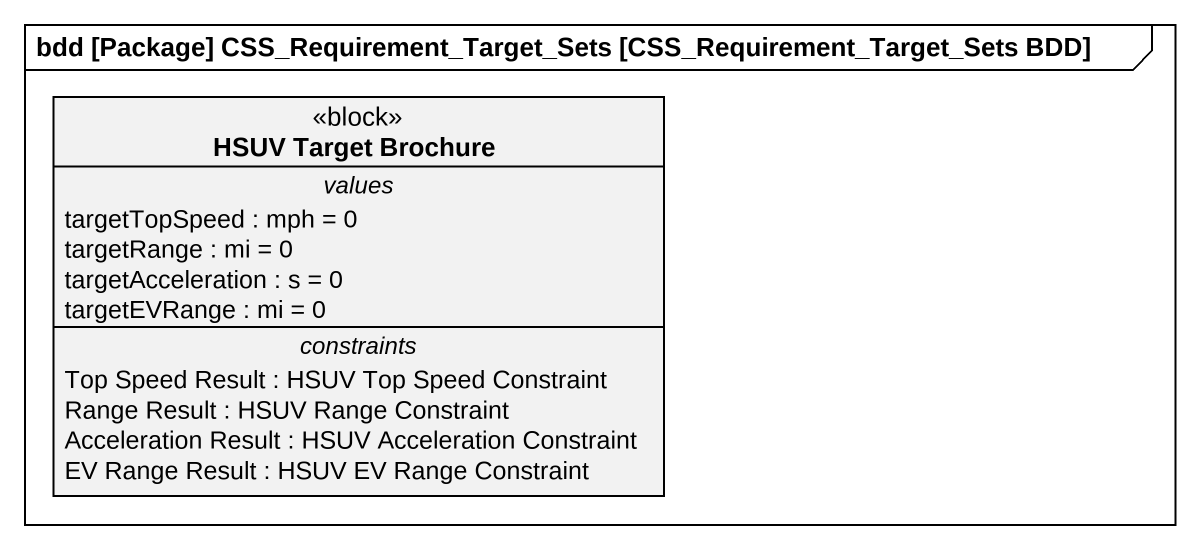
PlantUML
@startuml
mainframe bdd [Package] CSS_Requirement_Target_Sets [CSS_Requirement_Target_Sets BDD]
hide circle
hide empty members
class "HSUV Target Brochure" as HSUV_Target_Brochure <<block>> {
  -- values --
  targetTopSpeed : mph = 0
  targetRange : mi = 0
  targetAcceleration : s = 0
  targetEVRange : mi = 0
  -- constraints --
  Top Speed Result : HSUV Top Speed Constraint
  Range Result : HSUV Range Constraint
  Acceleration Result : HSUV Acceleration Constraint
  EV Range Result : HSUV EV Range Constraint
}
@enduml
